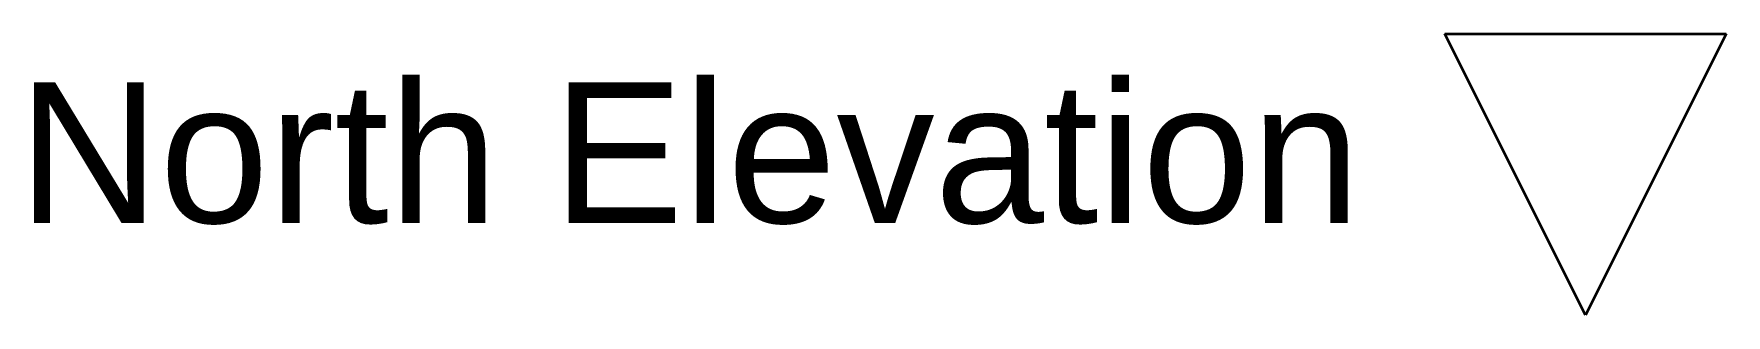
# Model space of a CAD drawing. Header units: millimetres. Extents: x -6000 to 28000, y -6000 to 27998.
# Drawn here: x 7605 to 11215, y 27398 to 27998 of the extents above; entities that cross this region are included whole.
import ezdxf

# ---------------------------------------------------------------- set-up
doc = ezdxf.new("R2010")
doc.units = ezdxf.units.MM
doc.header["$MEASUREMENT"] = 0
doc.linetypes.add('Wipeout_Contour', pattern=[1000, 0, -1000])
doc.layers.add('Marker - Elevation', color=7, linetype='Continuous')
doc.layers.add('Marker - Elevation_Pen_No__25', color=161, linetype='Continuous', lineweight=35, true_color=0x40a5ff)
doc.layers.add('Marker - Elevation_Pen_No__6', color=5, linetype='Continuous', lineweight=35)
doc.styles.add('GENERATED_STYLE_1', font='arial.ttf')

# ---------------------------------------------------------------- blocks, each defined once
blk = doc.blocks.new('Elevation_4', base_point=(-1084.6, 27998.2))
at = {"layer": 'Marker - Elevation_Pen_No__6', "insert": (10435.4, 27590.6), "char_height": 300, "attachment_point": 9, "style": 'GENERATED_STYLE_1'}
blk.add_mtext('\\A1;{\\fArial|b0|i0|c0|p34; North Elevation}', dxfattribs=at)
at = {"color": 254, "linetype": 'Wipeout_Contour', "lineweight": 0, "ltscale": 89597.050306}
blk.add_wipeout([(10615.4, 27998.2), (11215.4, 27998.2), (10915.4, 27398.2)], dxfattribs=at).dxf.layer = 'Marker - Elevation'
at = {"layer": 'Marker - Elevation_Pen_No__25', "linetype": 'Continuous'}
for p, q in [((10915.4, 27398.2), (10615.4, 27998.2)), ((10615.4, 27998.2), (11215.4, 27998.2)), ((11215.4, 27998.2), (10915.4, 27398.2))]:
    blk.add_line(p, q, dxfattribs=at)

msp = doc.modelspace()

# ---------------------------------------------------------------- block references
at = {"layer": 'Marker - Elevation', "color": 151, "lineweight": 20, "true_color": 0x80c2ff}
msp.add_blockref('Elevation_4', (-1084.6, 27998.2), dxfattribs=at)

doc.saveas('drawing.dxf')
